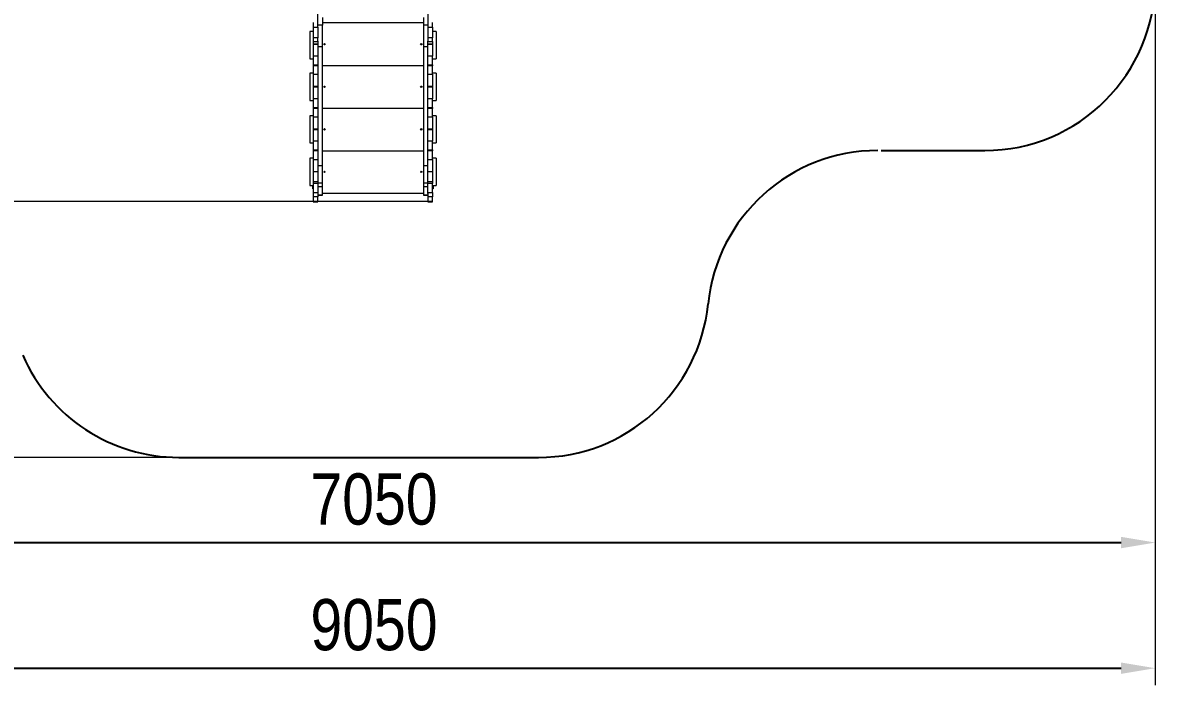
# Model space of a CAD drawing. Header units: millimetres. Extents: x -5819 to 4716, y -5547 to 4789.
# Drawn here: x -1952 to 4716, y -5547 to -1662 of the extents above; entities that cross this region are included whole.
import ezdxf

# ---------------------------------------------------------------- set-up
doc = ezdxf.new("R2010")
doc.units = ezdxf.units.MM
for name, color, linetype in [('DIKOM_ЗОНА', 80, 'Continuous'), ('DIKOM_РАЗМЕР_ЗОНА', 7, 'Continuous'), ('DIKOM_РАЗМЕР_ОБЪЕКТА', 7, 'Continuous')]:
    doc.layers.add(name, color=color, linetype=linetype)
doc.styles.add('style1', font='arial.ttf', dxfattribs={"width": 0.8})
doc.dimstyles.new('1-50', dxfattribs={"dimtxt": 300, "dimasz": 200, "dimexe": 100, "dimexo": 0, "dimgap": 100, "dimtad": 1, "dimtxsty": 'style1', "dimcen": 200, "dimclrd": 7, "dimclre": 7, "dimclrt": 7, "dimadec": 1, "dimazin": 2, "dimtfac": 1, "dimtmove": 0, "dimatfit": 2, "dimfxl": 0, "dimlwd": 25, "dimlwe": 18, "dimarcsym": 0})

# ---------------------------------------------------------------- blocks, each defined once
blk = doc.blocks.new('*D11')
at = {"layer": 'Defpoints', "color": 0, "transparency": 16777216}
for p in [(4691.8, 466.2), (-2338.5, -926.9), (4691.8, -4710)]:
    blk.add_point(p, dxfattribs=at)
at = {"layer": 'DIKOM_РАЗМЕР_ОБЪЕКТА', "color": 7, "lineweight": 18, "transparency": 16777216}
for p, q in [((4691.8, 466.2), (4691.8, -4810)), ((-2338.5, -926.9), (-2338.5, -4810))]:
    blk.add_line(p, q, dxfattribs=at)
at = {"layer": 'DIKOM_РАЗМЕР_ОБЪЕКТА', "color": 7, "lineweight": 25, "transparency": 16777216}
blk.add_line((-2138.5, -4710), (4491.8, -4710), dxfattribs=at)
at = {"layer": 'DIKOM_РАЗМЕР_ОБЪЕКТА', "color": 7, "transparency": 16777216}
for points in [[(-2138.5, -4676.6), (-2138.5, -4743.3), (-2338.5, -4710)], [(4491.8, -4676.6), (4491.8, -4743.3), (4691.8, -4710)]]:
    blk.add_solid(points, dxfattribs=at)
at = {"layer": 'DIKOM_РАЗМЕР_ОБЪЕКТА', "color": 7, "transparency": 16777216, "insert": (108.6, -4456.8), "char_height": 300, "attachment_point": 5, "style": 'style1'}
blk.add_mtext('7050', dxfattribs=at)
blk = doc.blocks.new('*D12')
at = {"layer": 'Defpoints', "color": 0, "transparency": 16777216}
for p in [(-3222.5, 1989.2), (4715.7, 1989.2), (452.7, -2710.8)]:
    blk.add_point(p, dxfattribs=at)
at = {"layer": 'DIKOM_РАЗМЕР_ОБЪЕКТА', "color": 7, "lineweight": 18, "transparency": 16777216}
for p, q in [((4715.7, 1989.2), (-3322.5, 1989.2)), ((452.7, -2710.8), (-3322.5, -2710.8))]:
    blk.add_line(p, q, dxfattribs=at)
at = {"layer": 'DIKOM_РАЗМЕР_ОБЪЕКТА', "color": 7, "lineweight": 25, "transparency": 16777216}
blk.add_line((-3222.5, -2510.8), (-3222.5, 1789.2), dxfattribs=at)
at = {"layer": 'DIKOM_РАЗМЕР_ОБЪЕКТА', "color": 7, "transparency": 16777216}
for points in [[(-3255.9, 1789.2), (-3189.2, 1789.2), (-3222.5, 1989.2)], [(-3255.9, -2510.8), (-3189.2, -2510.8), (-3222.5, -2710.8)]]:
    blk.add_solid(points, dxfattribs=at)
at = {"layer": 'DIKOM_РАЗМЕР_ОБЪЕКТА', "color": 7, "transparency": 16777216, "insert": (-3475.7, -1154.8), "char_height": 300, "attachment_point": 5, "rotation": 90, "style": 'style1'}
blk.add_mtext('4700', dxfattribs=at)
blk = doc.blocks.new('*D13')
at = {"layer": 'Defpoints', "color": 0, "transparency": 16777216}
for p in [(4691.8, 58.9), (-4358.2, -1158.8), (4691.8, -5446.6)]:
    blk.add_point(p, dxfattribs=at)
at = {"layer": 'DIKOM_РАЗМЕР_ЗОНА', "color": 7, "lineweight": 18, "transparency": 16777216}
for p, q in [((4691.8, 58.9), (4691.8, -5546.6)), ((-4358.2, -1158.8), (-4358.2, -5546.6))]:
    blk.add_line(p, q, dxfattribs=at)
at = {"layer": 'DIKOM_РАЗМЕР_ЗОНА', "color": 7, "lineweight": 25, "transparency": 16777216}
blk.add_line((-4158.2, -5446.6), (4491.8, -5446.6), dxfattribs=at)
at = {"layer": 'DIKOM_РАЗМЕР_ЗОНА', "color": 7, "transparency": 16777216}
for points in [[(-4158.2, -5413.3), (-4158.2, -5480), (-4358.2, -5446.6)], [(4491.8, -5413.3), (4491.8, -5480), (4691.8, -5446.6)]]:
    blk.add_solid(points, dxfattribs=at)
at = {"layer": 'DIKOM_РАЗМЕР_ЗОНА', "color": 7, "transparency": 16777216, "insert": (108.6, -5193.5), "char_height": 300, "attachment_point": 5, "style": 'style1'}
blk.add_mtext('9050', dxfattribs=at)
blk = doc.blocks.new('*D14')
at = {"layer": 'Defpoints', "color": 0, "transparency": 16777216}
for p in [(3531.7, 4789.1), (-5368.5, -4210.8), (373.4, -4210.8)]:
    blk.add_point(p, dxfattribs=at)
at = {"layer": 'DIKOM_РАЗМЕР_ЗОНА', "color": 7, "lineweight": 18, "transparency": 16777216}
for p, q in [((3531.7, 4789.1), (-5468.5, 4789.1)), ((373.4, -4210.8), (-5468.5, -4210.8))]:
    blk.add_line(p, q, dxfattribs=at)
at = {"layer": 'DIKOM_РАЗМЕР_ЗОНА', "color": 7, "lineweight": 25, "transparency": 16777216}
blk.add_line((-5368.5, 4589.1), (-5368.5, -4010.8), dxfattribs=at)
at = {"layer": 'DIKOM_РАЗМЕР_ЗОНА', "color": 7, "transparency": 16777216}
for points in [[(-5401.8, 4589.1), (-5335.2, 4589.1), (-5368.5, 4789.1)], [(-5401.8, -4010.8), (-5335.2, -4010.8), (-5368.5, -4210.8)]]:
    blk.add_solid(points, dxfattribs=at)
at = {"layer": 'DIKOM_РАЗМЕР_ЗОНА', "color": 7, "transparency": 16777216, "insert": (-5621.7, -1249.3), "char_height": 300, "attachment_point": 5, "rotation": 90, "style": 'style1'}
blk.add_mtext('9000', dxfattribs=at)

msp = doc.modelspace()

# ---------------------------------------------------------------- linework, layer by layer
at = {"color": 7, "linetype": 'Continuous', "lineweight": 15}
for p, q in [((-247.798, -1661.413), (-247.798, -1688.592)), ((-220.798, -1688.592), (-220.798, -1608.768)), ((-193.798, -1631.413), (-193.798, -1677.434)), ((398.202, -1663.413), (-193.798, -1663.413)), ((398.202, -1631.413), (398.202, -1677.434)), ((425.202, -1608.768), (425.202, -1688.592)), ((452.202, -1688.592), (452.202, -1661.413)), ((-247.798, -1713.192), (-268.798, -1713.192)), ((-268.798, -1713.192), (-268.798, -1873.192)), ((-247.798, -1688.592), (-220.798, -1688.592)), ((-247.798, -1688.592), (-247.798, -1751.695)), ((-193.798, -1677.434), (-220.798, -1677.434)), ((-220.798, -1688.592), (-220.798, -1751.695)), ((-193.798, -1803.958), (-193.798, -1677.434)), ((425.202, -1677.434), (398.202, -1677.434)), ((398.202, -1677.434), (398.202, -1803.958)), ((425.202, -1688.592), (452.202, -1688.592)), ((425.202, -1688.592), (425.202, -1751.695)), ((452.202, -1688.592), (452.202, -1751.695)), ((473.202, -1713.192), (452.202, -1713.192)), ((473.202, -1713.192), (473.202, -1873.192)), ((-220.798, -1751.695), (-247.798, -1751.695)), ((-247.798, -1751.695), (-247.798, -1771.871)), ((-247.798, -1771.871), (-220.798, -1771.871)), ((-247.798, -1771.871), (-247.798, -1785.413)), ((-247.798, -1785.413), (-220.798, -1785.413)), ((-247.798, -1785.413), (-247.798, -1788.413)), ((-247.798, -1788.413), (-220.798, -1788.413)), ((-247.798, -1788.413), (-247.798, -1858.413)), ((-220.798, -1771.077), (-220.798, -1751.695)), ((-220.798, -1771.077), (-220.798, -1803.958)), ((452.202, -1751.695), (425.202, -1751.695)), ((425.202, -1751.695), (425.202, -1771.077)), ((425.202, -1803.958), (425.202, -1771.077)), ((425.202, -1771.871), (452.202, -1771.871)), ((425.202, -1785.413), (452.202, -1785.413)), ((425.202, -1788.413), (452.202, -1788.413)), ((452.202, -1771.871), (452.202, -1751.695)), ((452.202, -1771.871), (452.202, -1785.413)), ((452.202, -1785.413), (452.202, -1788.413)), ((452.202, -1788.413), (452.202, -1858.413)), ((-220.798, -1858.413), (-247.798, -1858.413)), ((-247.798, -1858.413), (-247.798, -1908.413)), ((-193.798, -1803.958), (-220.798, -1803.958)), ((-220.798, -1803.958), (-220.798, -2502.003)), ((-193.798, -2502.003), (-193.798, -1803.958)), ((425.202, -1803.958), (398.202, -1803.958)), ((398.202, -1803.958), (398.202, -2502.003)), ((425.202, -2502.003), (425.202, -1803.958)), ((452.202, -1858.413), (425.202, -1858.413)), ((452.202, -1908.413), (452.202, -1858.413)), ((-268.798, -1873.192), (-247.798, -1873.192)), ((-247.798, -1908.413), (-220.798, -1908.413)), ((-247.798, -1908.413), (-247.798, -1914.413)), ((-220.798, -1914.413), (-247.798, -1914.413)), ((-247.798, -1914.413), (-247.798, -1964.413)), ((-193.798, -1913.413), (398.202, -1913.413)), ((425.202, -1908.413), (452.202, -1908.413)), ((452.202, -1914.413), (425.202, -1914.413)), ((452.202, -1873.192), (473.202, -1873.192)), ((452.202, -1908.413), (452.202, -1914.413)), ((452.202, -1964.413), (452.202, -1914.413)), ((-247.798, -1957.413), (-268.798, -1957.413)), ((-268.798, -1957.413), (-268.798, -2117.413)), ((-247.798, -1964.413), (-220.798, -1964.413)), ((-247.798, -1964.413), (-247.798, -2034.413)), ((425.202, -1964.413), (452.202, -1964.413)), ((473.202, -1957.413), (452.202, -1957.413)), ((452.202, -1964.413), (452.202, -2034.413)), ((473.202, -1957.413), (473.202, -2117.413)), ((-247.798, -2034.413), (-220.798, -2034.413)), ((-247.798, -2034.413), (-247.798, -2038.413)), ((-247.798, -2038.413), (-220.798, -2038.413)), ((-247.798, -2038.413), (-247.798, -2108.413)), ((425.202, -2034.413), (452.202, -2034.413)), ((425.202, -2038.413), (452.202, -2038.413)), ((452.202, -2034.413), (452.202, -2038.413)), ((452.202, -2038.413), (452.202, -2108.413)), ((-268.798, -2117.413), (-247.798, -2117.413)), ((-220.798, -2108.413), (-247.798, -2108.413)), ((-247.798, -2108.413), (-247.798, -2158.413)), ((452.202, -2108.413), (425.202, -2108.413)), ((452.202, -2158.413), (452.202, -2108.413)), ((452.202, -2117.413), (473.202, -2117.413)), ((-247.798, -2158.413), (-220.798, -2158.413)), ((-247.798, -2158.413), (-247.798, -2164.413)), ((-220.798, -2164.413), (-247.798, -2164.413)), ((-247.798, -2164.413), (-247.798, -2214.413)), ((-193.798, -2162.413), (398.202, -2162.413)), ((425.202, -2158.413), (452.202, -2158.413)), ((452.202, -2164.413), (425.202, -2164.413)), ((452.202, -2158.413), (452.202, -2164.413)), ((452.202, -2214.413), (452.202, -2164.413)), ((-247.798, -2207.413), (-268.798, -2207.413)), ((-268.798, -2207.413), (-268.798, -2355.806)), ((-247.798, -2214.413), (-220.798, -2214.413)), ((-247.798, -2214.413), (-247.798, -2284.413)), ((425.202, -2214.413), (452.202, -2214.413)), ((473.202, -2207.413), (452.202, -2207.413)), ((452.202, -2214.413), (452.202, -2284.413)), ((473.202, -2207.413), (473.202, -2367.413)), ((-247.798, -2284.413), (-220.798, -2284.413)), ((-247.798, -2284.413), (-247.798, -2287.413)), ((-247.798, -2287.413), (-220.798, -2287.413)), ((-247.798, -2287.413), (-247.798, -2357.413)), ((425.202, -2284.413), (452.202, -2284.413)), ((425.202, -2287.413), (452.202, -2287.413)), ((452.202, -2284.413), (452.202, -2287.413)), ((452.202, -2287.413), (452.202, -2357.413)), ((-268.798, -2355.806), (-268.798, -2367.413)), ((-268.798, -2367.413), (-247.798, -2367.413)), ((-220.798, -2357.413), (-247.798, -2357.413)), ((-247.798, -2357.413), (-247.798, -2407.413)), ((452.202, -2357.413), (425.202, -2357.413)), ((452.202, -2407.413), (452.202, -2357.413)), ((452.202, -2367.413), (473.202, -2367.413)), ((-247.798, -2456.413), (-268.798, -2456.413)), ((-268.798, -2456.413), (-268.798, -2616.413)), ((-247.798, -2407.413), (-220.798, -2407.413)), ((-247.798, -2407.413), (-247.798, -2413.413)), ((-220.798, -2413.413), (-247.798, -2413.413)), ((-247.798, -2413.413), (-247.798, -2463.413)), ((-247.798, -2463.413), (-220.798, -2463.413)), ((-247.798, -2463.413), (-247.798, -2534.463)), ((-193.798, -2412.413), (398.202, -2412.413)), ((425.202, -2407.413), (452.202, -2407.413)), ((452.202, -2413.413), (425.202, -2413.413)), ((425.202, -2463.413), (452.202, -2463.413)), ((452.202, -2407.413), (452.202, -2413.413)), ((452.202, -2463.413), (452.202, -2413.413)), ((473.202, -2456.413), (452.202, -2456.413)), ((452.202, -2463.413), (452.202, -2534.463)), ((473.202, -2456.413), (473.202, -2616.413)), ((-193.798, -2502.003), (-220.798, -2502.003)), ((-220.798, -2502.003), (-220.798, -2603.872)), ((-193.798, -2603.872), (-193.798, -2502.003)), ((425.202, -2502.003), (398.202, -2502.003)), ((398.202, -2502.003), (398.202, -2603.872)), ((425.202, -2603.872), (425.202, -2502.003)), ((-247.798, -2534.463), (-220.798, -2534.463)), ((-247.798, -2534.463), (-247.798, -2593.374)), ((-247.798, -2593.374), (-220.798, -2593.374)), ((-247.798, -2593.374), (-247.798, -2604.163)), ((425.202, -2534.463), (452.202, -2534.463)), ((425.202, -2593.374), (452.202, -2593.374)), ((452.202, -2534.463), (452.202, -2593.374)), ((452.202, -2593.374), (452.202, -2604.163)), ((-268.798, -2616.413), (-247.798, -2616.413)), ((-250.798, -2636.413), (-250.798, -2616.413)), ((-247.798, -2636.413), (-250.798, -2636.413)), ((-220.798, -2604.163), (-247.798, -2604.163)), ((-247.798, -2604.163), (-247.798, -2657.097)), ((-247.798, -2657.097), (-220.798, -2657.097)), ((-247.798, -2657.097), (-247.798, -2682.284)), ((-193.798, -2603.872), (-220.798, -2603.872)), ((-220.798, -2603.872), (-220.798, -2624.001)), ((-193.798, -2624.001), (-220.798, -2624.001)), ((-220.798, -2624.001), (-220.798, -2663.767)), ((-220.798, -2663.767), (-220.798, -2682.284)), ((-193.798, -2624.001), (-193.798, -2603.872)), ((-193.798, -2672.659), (-193.798, -2624.001)), ((-193.798, -2661.413), (398.202, -2661.413)), ((425.202, -2603.872), (398.202, -2603.872)), ((398.202, -2603.872), (398.202, -2624.001)), ((425.202, -2624.001), (398.202, -2624.001)), ((398.202, -2624.001), (398.202, -2672.659)), ((425.202, -2624.001), (425.202, -2603.872)), ((452.202, -2604.163), (425.202, -2604.163)), ((425.202, -2663.767), (425.202, -2624.001)), ((425.202, -2657.097), (452.202, -2657.097)), ((425.202, -2663.767), (425.202, -2682.284)), ((452.202, -2657.097), (452.202, -2604.163)), ((452.202, -2616.413), (473.202, -2616.413)), ((455.202, -2636.413), (452.202, -2636.413)), ((452.202, -2657.097), (452.202, -2682.284)), ((455.202, -2616.413), (455.202, -2636.413)), ((-220.798, -2682.284), (-247.798, -2682.284)), ((-247.798, -2682.284), (-247.798, -2711.413)), ((-247.798, -2711.413), (-220.798, -2711.413)), ((-193.798, -2672.659), (-220.798, -2672.659)), ((-220.798, -2673.306), (-193.798, -2673.306)), ((-220.798, -2711.413), (-220.798, -2682.284)), ((-193.798, -2673.306), (-193.798, -2672.659)), ((425.202, -2672.659), (398.202, -2672.659)), ((398.202, -2672.659), (398.202, -2673.306)), ((398.202, -2673.306), (425.202, -2673.306)), ((452.202, -2682.284), (425.202, -2682.284)), ((425.202, -2682.284), (425.202, -2711.413)), ((425.202, -2711.413), (452.202, -2711.413)), ((452.202, -2711.413), (452.202, -2682.284))]:
    msp.add_line(p, q, dxfattribs=at)
for centre in [(-181.798, -1788.413), (386.202, -1788.413), (-181.798, -2037.413), (386.202, -2037.413), (-181.798, -2287.413), (386.202, -2287.413), (-181.798, -2536.413), (386.202, -2536.413)]:
    msp.add_circle(centre, 4, dxfattribs=at)
at = {"layer": 'DIKOM_ЗОНА', "color": 3}
for points in [[(3083.304, -2411.413), (3691.778, -2411.413, 0.41421356), (4691.778, -1411.413), (4691.778, 3788.587, 0.41421356), (3691.778, 4788.587), (2896.937, 4788.587)], [(-1952.272, -3611.842, 0.29789404), (-1036.232, -4210.756), (1073.688, -4210.756, 0.38507552), (2068.642, -3311.084)]]:
    msp.add_lwpolyline(points, format="xyb", dxfattribs=at)
msp.add_arc((3063.596, -3411.413), 1000, 90, 174.2418961, dxfattribs=at)

# ---------------------------------------------------------------- dimensions: what is measured, and where the dimension line sits
at = {"layer": 'DIKOM_РАЗМЕР_ЗОНА', "color": 3}
dim = msp.add_linear_dim(base=(-5368.488, -4210.756), p1=(3531.688, 4789.073), p2=(373.368, -4210.756), angle=90, text='9000', dimstyle='1-50', dxfattribs=at)
dim.commit()
dim.dimension.update_dxf_attribs({"geometry": '*D14', "text_midpoint": (-5368.488, -1249.311), "dimtype": 160})
dim = msp.add_linear_dim(base=(4691.778, -5446.642), p1=(-4358.222, -1158.846), p2=(4691.778, 58.857), dimstyle='1-50', dxfattribs=at)
dim.commit()
dim.dimension.update_dxf_attribs({"geometry": '*D13', "text_midpoint": (108.583, -5446.642), "dimtype": 160})
at = {"layer": 'DIKOM_РАЗМЕР_ОБЪЕКТА', "color": 3}
dim = msp.add_linear_dim(base=(-3222.544, 1989.244), p1=(452.687, -2710.756), p2=(4715.706, 1989.244), angle=90, dimstyle='1-50', dxfattribs=at)
dim.commit()
dim.dimension.update_dxf_attribs({"geometry": '*D12', "text_midpoint": (-3222.544, -1154.777), "dimtype": 160})
dim = msp.add_linear_dim(base=(4691.778, -4709.972), p1=(-2338.514, -926.913), p2=(4691.778, 466.221), text='7050', dimstyle='1-50', dxfattribs=at)
dim.commit()
dim.dimension.update_dxf_attribs({"geometry": '*D11', "text_midpoint": (108.583, -4709.972), "dimtype": 160})

doc.saveas('drawing.dxf')
